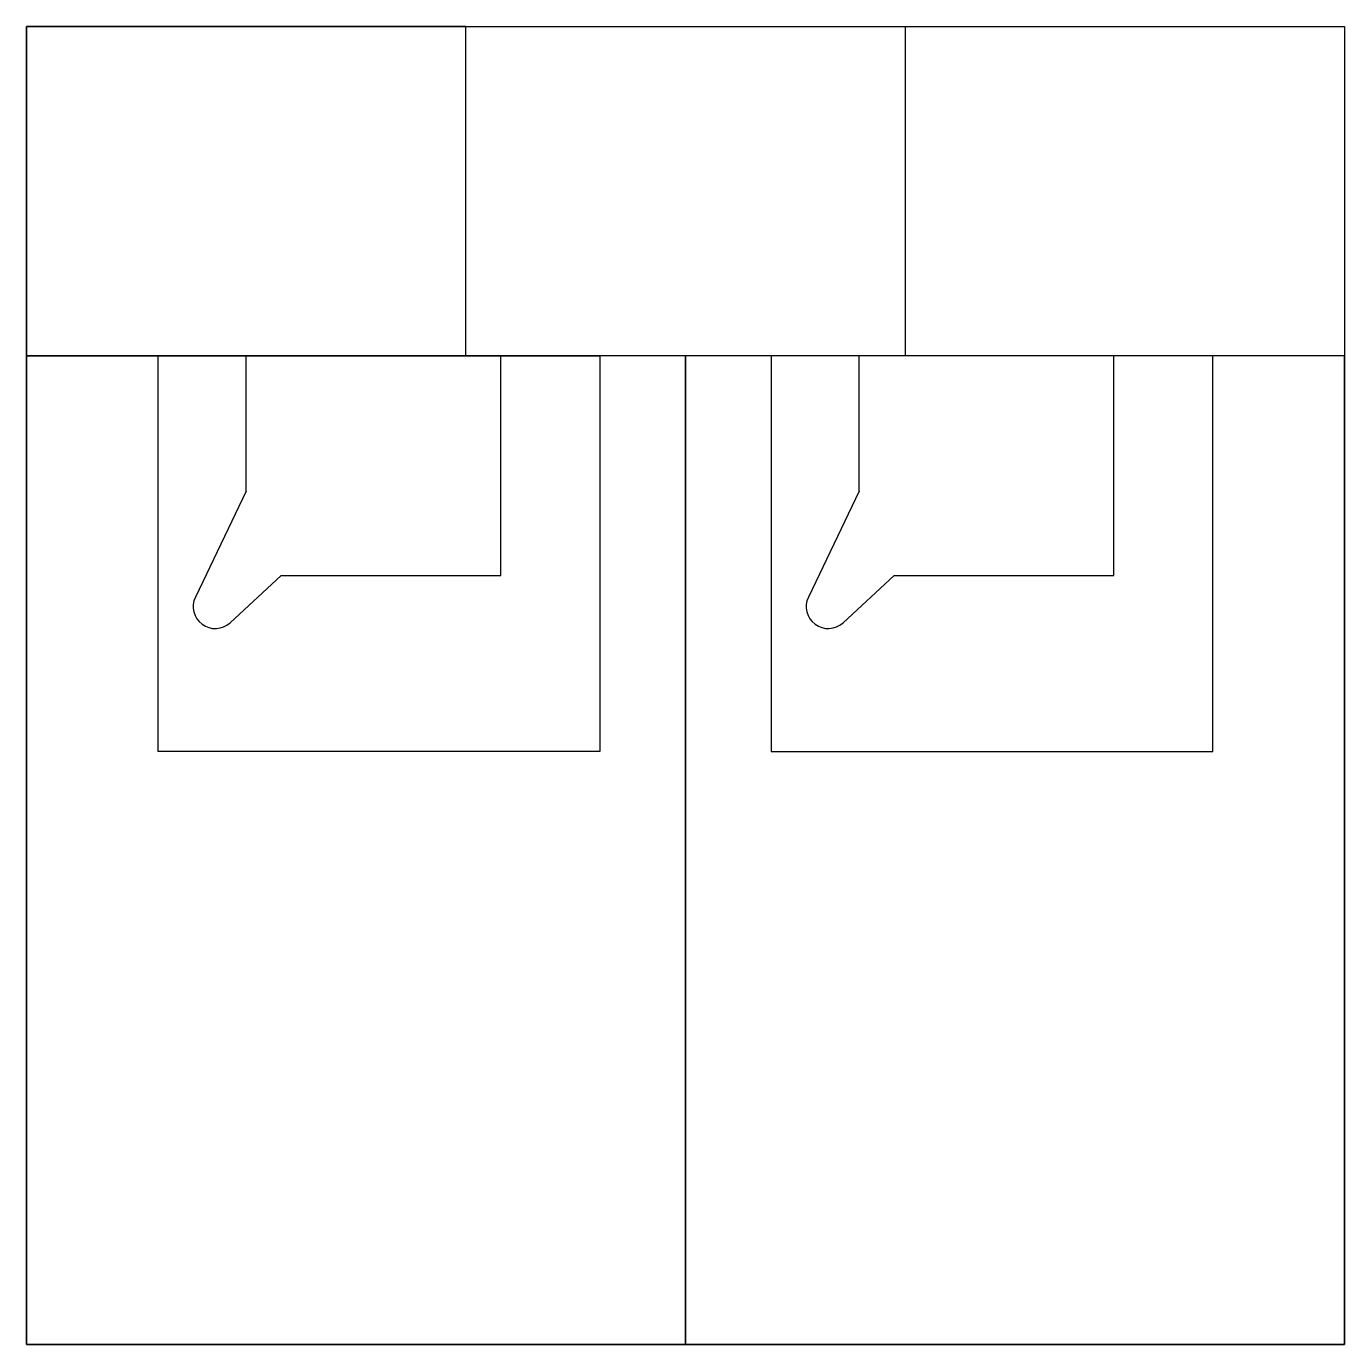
# Model space of a CAD drawing. Header units: inches. Extents: x 0 to 6, y -6 to 0.
import ezdxf

# ---------------------------------------------------------------- set-up
doc = ezdxf.new("R2010")
doc.units = ezdxf.units.IN
doc.layers.get('0').update_dxf_attribs({"linetype": 'CONTINUOUS'})

msp = doc.modelspace()

# ---------------------------------------------------------------- linework, layer by layer
for p, q in [((0, 0), (6, 0)), ((0, -6), (0, 0)), ((6, 0), (6, -6)), ((3, -1.5), (0, -1.5)), ((0, -1.5), (0, -6)), ((0, -1.5), (0.6, -1.5)), ((0, -1.5), (2.61, -1.5)), ((0.6, -1.5), (2.61, -1.5)), ((0.6, -3.3), (0.6, -1.5)), ((0.6, -1.5), (1, -1.5)), ((1, -2.1159), (1, -1.5)), ((2.61, -1.5), (2.16, -1.5)), ((2.16, -2.5), (2.16, -1.5)), ((2.61, -1.5), (2.61, -3.3)), ((3, -6), (3, -1.5)), ((6, -1.5), (3, -1.5)), ((3, -1.5), (3, -6)), ((3.39, -1.5), (3.39, -3.3)), ((3.79, -2.1159), (3.79, -1.5)), ((4.95, -2.5), (4.95, -1.5)), ((5.4, -3.3), (5.4, -1.5)), ((6, -6), (6, -1.5)), ((1, -2.1159), (0.7691, -2.5975)), ((3.79, -2.1159), (3.5591, -2.5975)), ((1.1599, -2.5), (0.927, -2.7143)), ((1.1599, -2.5), (2.16, -2.5)), ((3.9499, -2.5), (3.717, -2.7143)), ((3.9499, -2.5), (4.95, -2.5)), ((2.61, -3.3), (0.6, -3.3)), ((3.39, -3.3), (5.4, -3.3)), ((6, -6), (0, -6)), ((0, -6), (3, -6)), ((3, -6), (6, -6))]:
    msp.add_line(p, q)
msp.add_lwpolyline([(2, 0), (0, 0), (0, -1.5), (2, -1.5), (2, 0), (4, 0), (4, -1.5), (2, -1.5)], close=True)
for centre in [(0.8593, -2.6407), (3.6493, -2.6407)]:
    msp.add_arc(centre, 0.1, 154.38471, 312.61793)

doc.saveas('drawing.dxf')
